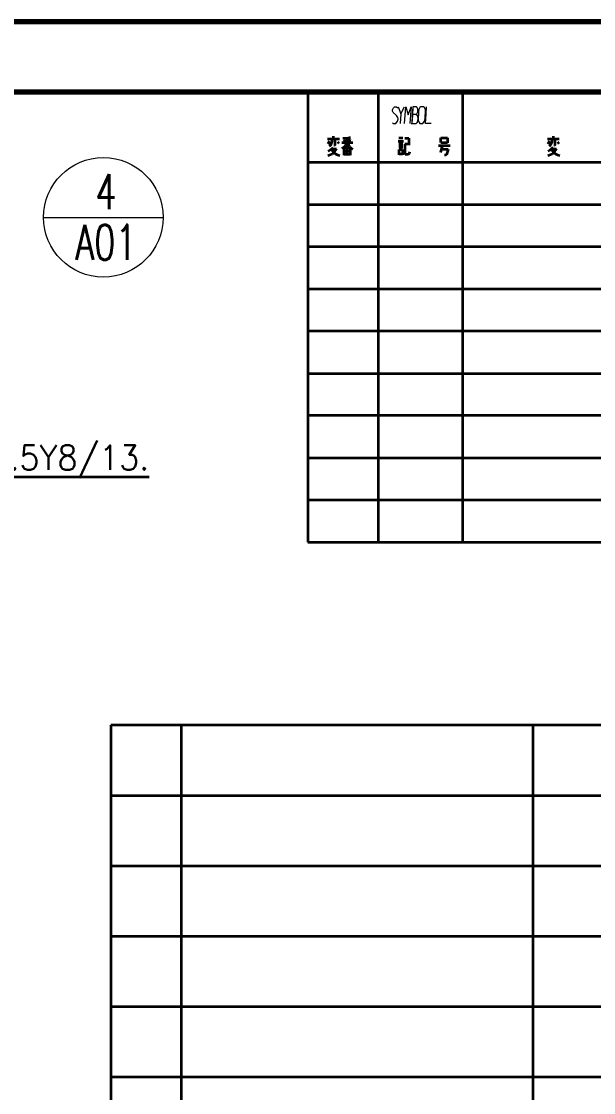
# Model space of a CAD drawing. Header units: millimetres. Extents: x 1333 to 104182, y -62616 to -5704.
# Drawn here: x 44954 to 45116.7, y -61707.2 to -61402.8 of the extents above; entities that cross this region are included whole.
import ezdxf
from ezdxf.enums import TextEntityAlignment as Align

# ---------------------------------------------------------------- set-up
doc = ezdxf.new("R2010")
doc.units = ezdxf.units.MM
doc.header["$LTSCALE"] = 0.5
doc.layers.add('08', color=1, linetype='Continuous')
doc.layers.add('11', color=3, linetype='Continuous')
doc.layers.add('TEXT', color=1, linetype='Continuous', lineweight=35)
doc.styles.get("Standard").update_dxf_attribs({"font": 'simplex.shx'})

# ---------------------------------------------------------------- blocks, each defined once
blk = doc.blocks.new('D')
at = {"color": 7, "lineweight": 35, "ltscale": 0.25}
for p, q in [((54076.08, -14049.04), (54076.08, -14069.04)), ((54096.08, -14049.04), (54096.08, -14069.04)), ((54196.08, -14049.04), (54196.08, -14069.04)), ((54220.08, -14049.04), (54220.08, -14069.04)), ((54234.08, -14069.04), (54234.08, -14049.04)), ((54248.08, -14069.04), (54248.08, -14049.04)), ((54262.08, -14069.04), (54262.08, -14049.04)), ((54276.08, -14049.04), (54276.08, -14069.04)), ((54290.08, -14069.04), (54290.08, -14049.04)), ((54298.08, -14069.04), (54298.08, -14049.04)), ((54326.08, -14049.04), (54326.08, -14069.04))]:
    blk.add_line(p, q, dxfattribs=at)
at = {"color": 7, "lineweight": 35}
for p, q in [((54356.08, -14049.04), (54076.08, -14049.04)), ((54356.08, -14069.04), (54076.08, -14069.04))]:
    blk.add_line(p, q, dxfattribs=at)
blk = doc.blocks.new('arwear')
at = {"layer": '08', "color": 3, "xscale": 0.5, "yscale": 0.5, "zscale": 0.5}
for p in [(26347.04, -5282.51), (26347.04, -5292.51), (26347.04, -5302.51), (26347.04, -5312.51), (26347.04, -5322.51), (26347.04, -5332.51)]:
    blk.add_blockref('D', p, dxfattribs=at)
blk = doc.blocks.new('999')
at = {"color": 7, "lineweight": 70}
for p, q in [((73401.98, -10161.12), (75924.98, -10161.12)), ((73476.98, -10191.12), (75894.98, -10191.12))]:
    blk.add_line(p, q, dxfattribs=at)
at = {"color": 7, "lineweight": 35}
for p, q in [((75558.98, -10191.12), (75558.98, -10383.12)), ((75588.98, -10191.12), (75588.98, -10383.12)), ((75624.98, -10191.12), (75624.98, -10383.12)), ((75558.98, -10221.12), (75894.98, -10221.12)), ((75558.98, -10239.12), (75894.98, -10239.12)), ((75894.98, -10257.12), (75558.98, -10257.12)), ((75558.98, -10275.12), (75894.98, -10275.12)), ((75894.98, -10293.12), (75558.98, -10293.12)), ((75558.98, -10311.12), (75894.98, -10311.12)), ((75894.98, -10329.12), (75558.98, -10329.12)), ((75558.98, -10347.12), (75894.98, -10347.12)), ((75894.98, -10365.12), (75558.98, -10365.12)), ((75558.98, -10383.12), (75894.98, -10383.12)), ((75894.98, -10461.12), (75474.98, -10461.12)), ((75894.98, -10491.12), (75474.98, -10491.12)), ((75894.98, -10521.12), (75474.98, -10521.12)), ((75894.98, -10551.12), (75474.98, -10551.12)), ((75894.98, -10581.12), (75474.98, -10581.12)), ((75894.98, -10611.12), (75474.98, -10611.12))]:
    blk.add_line(p, q, dxfattribs=at)
at = {"color": 7, "lineweight": 35, "ltscale": 0.042102}
for p, q in [((75567.37, -10211.17), (75572.43, -10211.17)), ((75661.2, -10211.2), (75666.25, -10211.2))]:
    blk.add_line(p, q, dxfattribs=at)
at = {"color": 7, "lineweight": 35, "ltscale": 0.011789}
blk.add_line((75568.24, -10212.09), (75567.58, -10213.34), dxfattribs=at)
at = {"color": 7, "lineweight": 35, "ltscale": 0.014817}
blk.add_line((75569.27, -10212.33), (75568.59, -10213.97), dxfattribs=at)
at = {"color": 7, "lineweight": 35, "ltscale": 0.009754}
blk.add_line((75569.4, -10211.17), (75569.27, -10212.33), dxfattribs=at)
at = {"color": 7, "lineweight": 35, "ltscale": 0.009991}
blk.add_line((75569.83, -10209.97), (75569.83, -10211.17), dxfattribs=at)
at = {"color": 7, "lineweight": 35, "ltscale": 0.021887}
blk.add_line((75570.53, -10211.17), (75570.53, -10213.8), dxfattribs=at)
at = {"color": 7, "lineweight": 35, "ltscale": 0.00831}
blk.add_line((75571.67, -10212.38), (75572.25, -10213.2), dxfattribs=at)
at = {"color": 7, "lineweight": 35, "ltscale": 0.015064}
blk.add_line((75573.94, -10210.92), (75575.74, -10210.94), dxfattribs=at)
at = {"color": 7, "lineweight": 35, "ltscale": 0.00671}
blk.add_line((75574.42, -10211.56), (75574.74, -10212.3), dxfattribs=at)
at = {"color": 7, "lineweight": 35, "ltscale": 0.012538}
blk.add_line((75575.74, -10210.94), (75577.18, -10210.5), dxfattribs=at)
at = {"color": 7, "lineweight": 35, "ltscale": 0.030411}
blk.add_line((75575.74, -10210.94), (75575.74, -10214.59), dxfattribs=at)
at = {"color": 7, "lineweight": 35, "ltscale": 0.010111}
blk.add_line((75576.97, -10211.29), (75576.63, -10212.46), dxfattribs=at)
at = {"color": 7, "lineweight": 35, "ltscale": 0.018872}
blk.add_line((75597.56, -10212.13), (75599.82, -10212.13), dxfattribs=at)
at = {"color": 7, "lineweight": 35, "ltscale": 0.014014}
blk.add_line((75597.87, -10210.69), (75599.55, -10210.69), dxfattribs=at)
at = {"color": 7, "lineweight": 35, "ltscale": 0.01499}
blk.add_line((75600.32, -10210.87), (75602.12, -10210.87), dxfattribs=at)
at = {"color": 7, "lineweight": 35, "ltscale": 0.025369}
blk.add_line((75602.12, -10210.87), (75602.12, -10213.91), dxfattribs=at)
at = {"color": 7, "lineweight": 35, "ltscale": 0.017297}
blk.add_line((75615.78, -10212.77), (75615.78, -10210.69), dxfattribs=at)
at = {"color": 7, "lineweight": 35, "ltscale": 0.022888}
for p, q in [((75615.78, -10210.69), (75618.52, -10210.69)), ((75618.52, -10212.83), (75615.78, -10212.83))]:
    blk.add_line(p, q, dxfattribs=at)
at = {"color": 7, "lineweight": 35, "ltscale": 0.017828}
blk.add_line((75618.52, -10210.69), (75618.52, -10212.83), dxfattribs=at)
at = {"color": 7, "lineweight": 35, "ltscale": 0.011795}
blk.add_line((75662.07, -10212.12), (75661.41, -10213.37), dxfattribs=at)
at = {"color": 7, "lineweight": 35, "ltscale": 0.014806}
blk.add_line((75663.1, -10212.37), (75662.41, -10214.01), dxfattribs=at)
at = {"color": 7, "lineweight": 35, "ltscale": 0.009761}
blk.add_line((75663.23, -10211.2), (75663.1, -10212.37), dxfattribs=at)
at = {"color": 7, "lineweight": 35, "ltscale": 0.009985}
blk.add_line((75663.65, -10210), (75663.65, -10211.2), dxfattribs=at)
at = {"color": 7, "lineweight": 35, "ltscale": 0.021893}
blk.add_line((75664.35, -10211.2), (75664.35, -10213.83), dxfattribs=at)
at = {"color": 7, "lineweight": 35, "ltscale": 0.008315}
blk.add_line((75665.5, -10212.42), (75666.08, -10213.23), dxfattribs=at)
at = {"color": 7, "lineweight": 35, "ltscale": 0.016038}
blk.add_line((75569.17, -10215.36), (75567.68, -10216.58), dxfattribs=at)
at = {"color": 7, "lineweight": 35, "ltscale": 0.004926}
blk.add_line((75568.59, -10213.97), (75568.11, -10214.32), dxfattribs=at)
at = {"color": 7, "lineweight": 35, "ltscale": 0.00925}
for p, q in [((75568.87, -10215.61), (75569.64, -10216.4)), ((75662.69, -10215.64), (75663.47, -10216.44))]:
    blk.add_line(p, q, dxfattribs=at)
at = {"color": 7, "lineweight": 35, "ltscale": 0.006214}
blk.add_line((75569.66, -10214.8), (75569.17, -10215.36), dxfattribs=at)
at = {"color": 7, "lineweight": 35, "ltscale": 0.017139}
blk.add_line((75569.17, -10215.36), (75571.22, -10215.36), dxfattribs=at)
at = {"color": 7, "lineweight": 35, "ltscale": 0.012322}
blk.add_line((75570.42, -10216.56), (75569.4, -10217.64), dxfattribs=at)
at = {"color": 7, "lineweight": 35, "ltscale": 0.014031}
blk.add_line((75569.64, -10216.4), (75570.84, -10217.59), dxfattribs=at)
at = {"color": 7, "lineweight": 35, "ltscale": 0.002087}
blk.add_line((75570.35, -10214.02), (75570.1, -10214.02), dxfattribs=at)
at = {"color": 7, "lineweight": 35, "ltscale": 0.002383}
blk.add_line((75570.53, -10213.8), (75570.35, -10214.02), dxfattribs=at)
at = {"color": 7, "lineweight": 35, "ltscale": 0.012031}
blk.add_line((75571.22, -10215.36), (75570.42, -10216.56), dxfattribs=at)
at = {"color": 7, "lineweight": 35, "ltscale": 0.039355}
blk.add_line((75573.46, -10212.7), (75578.19, -10212.7), dxfattribs=at)
at = {"color": 7, "lineweight": 35, "ltscale": 0.011418}
blk.add_line((75574.52, -10214.54), (75573.52, -10215.47), dxfattribs=at)
at = {"color": 7, "lineweight": 35, "ltscale": 0.021875}
for p, q in [((75574.44, -10215.15), (75577.06, -10215.15)), ((75574.44, -10216.39), (75577.06, -10216.39)), ((75574.44, -10217.73), (75577.06, -10217.73))]:
    blk.add_line(p, q, dxfattribs=at)
at = {"color": 7, "lineweight": 35, "ltscale": 0.025122}
blk.add_line((75574.44, -10218.17), (75574.44, -10215.15), dxfattribs=at)
at = {"color": 7, "lineweight": 35, "ltscale": 0.007915}
blk.add_line((75575.11, -10213.8), (75574.52, -10214.54), dxfattribs=at)
at = {"color": 7, "lineweight": 35, "ltscale": 0.009843}
blk.add_line((75575.56, -10212.7), (75575.11, -10213.8), dxfattribs=at)
at = {"color": 7, "lineweight": 35, "ltscale": 0.021451}
blk.add_line((75575.77, -10217.73), (75575.77, -10215.15), dxfattribs=at)
at = {"color": 7, "lineweight": 35, "ltscale": 0.008952}
blk.add_line((75576.02, -10212.7), (75576.35, -10213.73), dxfattribs=at)
at = {"color": 7, "lineweight": 35, "ltscale": 0.006482}
blk.add_line((75576.35, -10213.73), (75576.75, -10214.4), dxfattribs=at)
at = {"color": 7, "lineweight": 35, "ltscale": 0.01551}
blk.add_line((75576.75, -10214.4), (75578.19, -10215.58), dxfattribs=at)
at = {"color": 7, "lineweight": 35, "ltscale": 0.024973}
blk.add_line((75577.06, -10215.15), (75577.06, -10218.15), dxfattribs=at)
at = {"color": 7, "lineweight": 35, "ltscale": 0.014844}
blk.add_line((75597.75, -10213.29), (75599.53, -10213.29), dxfattribs=at)
at = {"color": 7, "lineweight": 35, "ltscale": 0.014185}
blk.add_line((75597.75, -10214.5), (75599.45, -10214.5), dxfattribs=at)
at = {"color": 7, "lineweight": 35, "ltscale": 0.018579}
blk.add_line((75597.96, -10217.91), (75597.96, -10215.68), dxfattribs=at)
at = {"color": 7, "lineweight": 35, "ltscale": 0.012085}
for p, q in [((75597.96, -10215.68), (75599.41, -10215.68)), ((75597.96, -10217.52), (75599.41, -10217.52))]:
    blk.add_line(p, q, dxfattribs=at)
at = {"color": 7, "lineweight": 35, "ltscale": 0.019064}
blk.add_line((75599.41, -10215.68), (75599.41, -10217.97), dxfattribs=at)
at = {"color": 7, "lineweight": 35, "ltscale": 0.031509}
blk.add_line((75600.34, -10213.49), (75600.34, -10217.27), dxfattribs=at)
at = {"color": 7, "lineweight": 35, "ltscale": 0.014832}
blk.add_line((75602.12, -10213.49), (75600.34, -10213.49), dxfattribs=at)
at = {"color": 7, "lineweight": 35, "ltscale": 0.006186}
blk.add_line((75602.37, -10217.44), (75602.57, -10216.72), dxfattribs=at)
at = {"color": 7, "lineweight": 35, "ltscale": 0.041736}
blk.add_line((75614.7, -10213.96), (75619.71, -10213.96), dxfattribs=at)
at = {"color": 7, "lineweight": 35, "ltscale": 0.025637}
blk.add_line((75616.33, -10213.96), (75615.53, -10216.93), dxfattribs=at)
at = {"color": 7, "lineweight": 35, "ltscale": 0.024377}
blk.add_line((75615.89, -10215.56), (75618.82, -10215.56), dxfattribs=at)
at = {"color": 7, "lineweight": 35, "ltscale": 0.020594}
blk.add_line((75618.82, -10215.56), (75618.18, -10217.95), dxfattribs=at)
at = {"color": 7, "lineweight": 35, "ltscale": 0.016036}
blk.add_line((75662.99, -10215.4), (75661.5, -10216.62), dxfattribs=at)
at = {"color": 7, "lineweight": 35, "ltscale": 0.004929}
blk.add_line((75662.41, -10214.01), (75661.94, -10214.36), dxfattribs=at)
at = {"color": 7, "lineweight": 35, "ltscale": 0.006216}
blk.add_line((75663.48, -10214.83), (75662.99, -10215.4), dxfattribs=at)
at = {"color": 7, "lineweight": 35, "ltscale": 0.017151}
blk.add_line((75662.99, -10215.4), (75665.05, -10215.4), dxfattribs=at)
at = {"color": 7, "lineweight": 35, "ltscale": 0.012333}
blk.add_line((75664.24, -10216.6), (75663.23, -10217.67), dxfattribs=at)
at = {"color": 7, "lineweight": 35, "ltscale": 0.014038}
blk.add_line((75663.47, -10216.44), (75664.67, -10217.62), dxfattribs=at)
at = {"color": 7, "lineweight": 35, "ltscale": 0.002075}
blk.add_line((75664.18, -10214.06), (75663.93, -10214.06), dxfattribs=at)
at = {"color": 7, "lineweight": 35, "ltscale": 0.002388}
blk.add_line((75664.35, -10213.83), (75664.18, -10214.06), dxfattribs=at)
at = {"color": 7, "lineweight": 35, "ltscale": 0.012028}
blk.add_line((75665.05, -10215.4), (75664.24, -10216.6), dxfattribs=at)
at = {"color": 7, "lineweight": 35, "ltscale": 0.009835}
blk.add_line((75568.7, -10218.01), (75567.58, -10218.38), dxfattribs=at)
at = {"color": 7, "lineweight": 35, "ltscale": 0.0066}
blk.add_line((75569.4, -10217.64), (75568.7, -10218.01), dxfattribs=at)
at = {"color": 7, "lineweight": 35, "ltscale": 0.007188}
blk.add_line((75570.84, -10217.59), (75571.62, -10217.96), dxfattribs=at)
at = {"color": 7, "lineweight": 35, "ltscale": 0.00853}
blk.add_line((75571.62, -10217.96), (75572.61, -10218.22), dxfattribs=at)
at = {"color": 7, "lineweight": 35, "ltscale": 0.004025}
blk.add_line((75600.34, -10217.27), (75600.58, -10217.69), dxfattribs=at)
at = {"color": 7, "lineweight": 35, "ltscale": 0.011365}
blk.add_line((75600.58, -10217.69), (75601.95, -10217.69), dxfattribs=at)
at = {"color": 7, "lineweight": 35, "ltscale": 0.004087}
blk.add_line((75601.95, -10217.69), (75602.37, -10217.44), dxfattribs=at)
at = {"color": 7, "lineweight": 35, "ltscale": 0.004529}
blk.add_line((75617.78, -10218.18), (75617.23, -10218.18), dxfattribs=at)
at = {"color": 7, "lineweight": 35, "ltscale": 0.003862}
blk.add_line((75618.18, -10217.95), (75617.78, -10218.18), dxfattribs=at)
at = {"color": 7, "lineweight": 35, "ltscale": 0.009847}
blk.add_line((75662.53, -10218.04), (75661.41, -10218.41), dxfattribs=at)
at = {"color": 7, "lineweight": 35, "ltscale": 0.006588}
blk.add_line((75663.23, -10217.67), (75662.53, -10218.04), dxfattribs=at)
at = {"color": 7, "lineweight": 35, "ltscale": 0.007179}
blk.add_line((75664.67, -10217.62), (75665.44, -10217.99), dxfattribs=at)
at = {"color": 7, "lineweight": 35, "ltscale": 0.008541}
blk.add_line((75665.44, -10217.99), (75666.43, -10218.25), dxfattribs=at)
at = {"color": 7, "lineweight": 35, "ltscale": 0.25}
for p, q in [((75474.98, -10461.12), (75474.98, -10491.12)), ((75504.98, -10461.12), (75504.98, -10491.12)), ((75654.98, -10461.12), (75654.98, -10491.12)), ((75474.98, -10491.12), (75474.98, -10671.12)), ((75504.98, -10491.12), (75504.98, -10671.12)), ((75654.98, -10491.12), (75654.98, -10671.12))]:
    blk.add_line(p, q, dxfattribs=at)
at = {"color": 7, "lineweight": 13}
for points in [[(75595.07, -10204.4), (75595.48, -10204.67), (75596.49, -10204.67), (75597.3, -10203.68), (75597.5, -10202.78), (75597.37, -10202.06), (75596.83, -10201.25), (75595.34, -10199.99), (75595.07, -10199.36), (75595.14, -10198.82), (75595.55, -10197.92), (75596.02, -10197.47), (75596.76, -10197.47), (75597.43, -10198.01)], [(75597.5, -10197.47), (75598.71, -10200.53), (75598.31, -10204.67)], [(75598.71, -10200.53), (75600.2, -10197.47)], [(75600.2, -10204.67), (75600.47, -10201.07), (75600.74, -10197.47), (75601.75, -10200.89), (75603.1, -10197.47), (75602.83, -10201.07), (75602.56, -10204.67)], [(75603.1, -10204.67), (75605.18, -10204.67), (75605.66, -10204.22), (75605.86, -10203.77), (75606.06, -10202.15), (75605.79, -10201.34), (75605.12, -10200.8), (75605.45, -10200.44), (75605.93, -10199.63), (75605.93, -10198.55), (75605.66, -10197.74), (75605.32, -10197.47), (75603.84, -10197.47), (75603.57, -10201.07), (75603.3, -10204.67)], [(75611.59, -10204.67), (75609.16, -10204.67), (75609.43, -10200.62), (75609.63, -10197.47)], [(75605.12, -10200.8), (75603.57, -10200.8)]]:
    blk.add_lwpolyline(points, dxfattribs=at)
blk.add_lwpolyline([(75608.02, -10204.67), (75608.82, -10203.59), (75609.03, -10202.51), (75609.16, -10198.73), (75608.76, -10197.83), (75608.42, -10197.47), (75607.21, -10197.47), (75606.8, -10197.83), (75606.4, -10198.64), (75606.2, -10199.54), (75606.06, -10203.5), (75606.74, -10204.67)], close=True, dxfattribs=at)

msp = doc.modelspace()

# ---------------------------------------------------------------- linework, layer by layer
at = {"color": 7, "lineweight": 70}
for p, q in [((43597.462, -61402.825), (45279.462, -61402.825)), ((43647.462, -61422.825), (45259.462, -61422.825))]:
    msp.add_line(p, q, dxfattribs=at)
at = {"color": 7, "lineweight": 35}
for p, q in [((45035.462, -61422.825), (45035.462, -61550.825)), ((45055.462, -61422.825), (45055.462, -61550.825)), ((45079.462, -61422.825), (45079.462, -61550.825)), ((45035.462, -61442.825), (45259.462, -61442.825)), ((45035.462, -61454.825), (45259.462, -61454.825)), ((45259.462, -61466.825), (45035.462, -61466.825)), ((45035.462, -61478.825), (45259.462, -61478.825)), ((45259.462, -61490.825), (45035.462, -61490.825)), ((45035.462, -61502.825), (45259.462, -61502.825)), ((45259.462, -61514.825), (45035.462, -61514.825)), ((45035.462, -61526.825), (45259.462, -61526.825)), ((45259.462, -61538.825), (45035.462, -61538.825)), ((45035.462, -61550.825), (45259.462, -61550.825))]:
    msp.add_line(p, q, dxfattribs=at)
at = {"color": 7, "lineweight": 35, "ltscale": 0.009991}
msp.add_line((45042.695, -61435.392), (45042.695, -61436.191), dxfattribs=at)
at = {"color": 7, "lineweight": 35, "ltscale": 0.015064}
msp.add_line((45045.435, -61436.027), (45046.64, -61436.039), dxfattribs=at)
at = {"color": 7, "lineweight": 35, "ltscale": 0.012538}
msp.add_line((45046.64, -61436.039), (45047.599, -61435.745), dxfattribs=at)
at = {"color": 7, "lineweight": 35, "ltscale": 0.030411}
msp.add_line((45046.64, -61436.039), (45046.64, -61438.472), dxfattribs=at)
at = {"color": 7, "lineweight": 35, "ltscale": 0.014014}
msp.add_line((45061.388, -61435.875), (45062.509, -61435.875), dxfattribs=at)
at = {"color": 7, "lineweight": 35, "ltscale": 0.01499}
msp.add_line((45063.026, -61435.992), (45064.225, -61435.992), dxfattribs=at)
at = {"color": 7, "lineweight": 35, "ltscale": 0.025369}
msp.add_line((45064.225, -61435.992), (45064.225, -61438.021), dxfattribs=at)
at = {"color": 7, "lineweight": 35, "ltscale": 0.017297}
msp.add_line((45073.328, -61437.259), (45073.328, -61435.875), dxfattribs=at)
at = {"color": 7, "lineweight": 35, "ltscale": 0.022888}
for p, q in [((45073.328, -61435.875), (45075.159, -61435.875)), ((45075.159, -61437.301), (45073.328, -61437.301))]:
    msp.add_line(p, q, dxfattribs=at)
at = {"color": 7, "lineweight": 35, "ltscale": 0.017828}
msp.add_line((45075.159, -61435.875), (45075.159, -61437.301), dxfattribs=at)
at = {"color": 7, "lineweight": 35, "ltscale": 0.009985}
msp.add_line((45105.244, -61435.415), (45105.244, -61436.214), dxfattribs=at)
at = {"color": 7, "lineweight": 35, "ltscale": 0.042102}
for p, q in [((45041.059, -61436.191), (45044.427, -61436.191)), ((45103.608, -61436.214), (45106.976, -61436.214))]:
    msp.add_line(p, q, dxfattribs=at)
at = {"color": 7, "lineweight": 35, "ltscale": 0.011789}
msp.add_line((45041.639, -61436.802), (45041.2, -61437.636), dxfattribs=at)
at = {"color": 7, "lineweight": 35, "ltscale": 0.016038}
msp.add_line((45042.255, -61438.988), (45041.261, -61439.799), dxfattribs=at)
at = {"color": 7, "lineweight": 35, "ltscale": 0.004926}
msp.add_line((45041.868, -61438.06), (45041.551, -61438.295), dxfattribs=at)
at = {"color": 7, "lineweight": 35, "ltscale": 0.014817}
msp.add_line((45042.326, -61436.966), (45041.868, -61438.06), dxfattribs=at)
at = {"color": 7, "lineweight": 35, "ltscale": 0.006214}
msp.add_line((45042.581, -61438.612), (45042.255, -61438.988), dxfattribs=at)
at = {"color": 7, "lineweight": 35, "ltscale": 0.017139}
msp.add_line((45042.255, -61438.988), (45043.627, -61438.988), dxfattribs=at)
at = {"color": 7, "lineweight": 35, "ltscale": 0.009754}
msp.add_line((45042.414, -61436.191), (45042.326, -61436.966), dxfattribs=at)
at = {"color": 7, "lineweight": 35, "ltscale": 0.002087}
msp.add_line((45043.046, -61438.095), (45042.879, -61438.095), dxfattribs=at)
at = {"color": 7, "lineweight": 35, "ltscale": 0.002383}
msp.add_line((45043.161, -61437.942), (45043.046, -61438.095), dxfattribs=at)
at = {"color": 7, "lineweight": 35, "ltscale": 0.012031}
msp.add_line((45043.627, -61438.988), (45043.09, -61439.787), dxfattribs=at)
at = {"color": 7, "lineweight": 35, "ltscale": 0.021887}
msp.add_line((45043.161, -61436.191), (45043.161, -61437.942), dxfattribs=at)
at = {"color": 7, "lineweight": 35, "ltscale": 0.00831}
msp.add_line((45043.926, -61437.002), (45044.313, -61437.543), dxfattribs=at)
at = {"color": 7, "lineweight": 35, "ltscale": 0.039355}
msp.add_line((45045.119, -61437.214), (45048.267, -61437.214), dxfattribs=at)
at = {"color": 7, "lineweight": 35, "ltscale": 0.011418}
msp.add_line((45045.822, -61438.437), (45045.154, -61439.06), dxfattribs=at)
at = {"color": 7, "lineweight": 35, "ltscale": 0.00671}
msp.add_line((45045.76, -61436.451), (45045.971, -61436.944), dxfattribs=at)
at = {"color": 7, "lineweight": 35, "ltscale": 0.021875}
for p, q in [((45045.769, -61438.848), (45047.519, -61438.848)), ((45045.769, -61439.671), (45047.519, -61439.671)), ((45045.769, -61440.564), (45047.519, -61440.564))]:
    msp.add_line(p, q, dxfattribs=at)
at = {"color": 7, "lineweight": 35, "ltscale": 0.025122}
msp.add_line((45045.769, -61440.858), (45045.769, -61438.848), dxfattribs=at)
at = {"color": 7, "lineweight": 35, "ltscale": 0.007915}
msp.add_line((45046.218, -61437.943), (45045.822, -61438.437), dxfattribs=at)
at = {"color": 7, "lineweight": 35, "ltscale": 0.009843}
msp.add_line((45046.517, -61437.214), (45046.218, -61437.943), dxfattribs=at)
at = {"color": 7, "lineweight": 35, "ltscale": 0.021451}
msp.add_line((45046.658, -61440.564), (45046.658, -61438.848), dxfattribs=at)
at = {"color": 7, "lineweight": 35, "ltscale": 0.008952}
msp.add_line((45046.825, -61437.214), (45047.044, -61437.896), dxfattribs=at)
at = {"color": 7, "lineweight": 35, "ltscale": 0.006482}
msp.add_line((45047.044, -61437.896), (45047.308, -61438.343), dxfattribs=at)
at = {"color": 7, "lineweight": 35, "ltscale": 0.010111}
msp.add_line((45047.459, -61436.274), (45047.229, -61437.05), dxfattribs=at)
at = {"color": 7, "lineweight": 35, "ltscale": 0.01551}
msp.add_line((45047.308, -61438.343), (45048.267, -61439.13), dxfattribs=at)
at = {"color": 7, "lineweight": 35, "ltscale": 0.024973}
msp.add_line((45047.519, -61438.848), (45047.519, -61440.846), dxfattribs=at)
at = {"color": 7, "lineweight": 35, "ltscale": 0.018872}
msp.add_line((45061.181, -61436.832), (45062.691, -61436.832), dxfattribs=at)
at = {"color": 7, "lineweight": 35, "ltscale": 0.014844}
msp.add_line((45061.31, -61437.607), (45062.498, -61437.607), dxfattribs=at)
at = {"color": 7, "lineweight": 35, "ltscale": 0.014185}
msp.add_line((45061.31, -61438.409), (45062.445, -61438.409), dxfattribs=at)
at = {"color": 7, "lineweight": 35, "ltscale": 0.031509}
msp.add_line((45063.039, -61437.736), (45063.039, -61440.257), dxfattribs=at)
at = {"color": 7, "lineweight": 35, "ltscale": 0.014832}
msp.add_line((45064.225, -61437.736), (45063.039, -61437.736), dxfattribs=at)
at = {"color": 7, "lineweight": 35, "ltscale": 0.041736}
msp.add_line((45072.609, -61438.049), (45075.948, -61438.049), dxfattribs=at)
at = {"color": 7, "lineweight": 35, "ltscale": 0.025637}
msp.add_line((45073.694, -61438.049), (45073.163, -61440.03), dxfattribs=at)
at = {"color": 7, "lineweight": 35, "ltscale": 0.024377}
msp.add_line((45073.406, -61439.121), (45075.356, -61439.121), dxfattribs=at)
at = {"color": 7, "lineweight": 35, "ltscale": 0.020594}
msp.add_line((45075.356, -61439.121), (45074.929, -61440.712), dxfattribs=at)
at = {"color": 7, "lineweight": 35, "ltscale": 0.011795}
msp.add_line((45104.189, -61436.825), (45103.749, -61437.66), dxfattribs=at)
at = {"color": 7, "lineweight": 35, "ltscale": 0.016036}
msp.add_line((45104.804, -61439.011), (45103.81, -61439.822), dxfattribs=at)
at = {"color": 7, "lineweight": 35, "ltscale": 0.004929}
msp.add_line((45104.418, -61438.083), (45104.101, -61438.318), dxfattribs=at)
at = {"color": 7, "lineweight": 35, "ltscale": 0.014806}
msp.add_line((45104.875, -61436.99), (45104.418, -61438.083), dxfattribs=at)
at = {"color": 7, "lineweight": 35, "ltscale": 0.006216}
msp.add_line((45105.129, -61438.635), (45104.804, -61439.011), dxfattribs=at)
at = {"color": 7, "lineweight": 35, "ltscale": 0.017151}
msp.add_line((45104.804, -61439.011), (45106.176, -61439.011), dxfattribs=at)
at = {"color": 7, "lineweight": 35, "ltscale": 0.009761}
msp.add_line((45104.962, -61436.214), (45104.875, -61436.99), dxfattribs=at)
at = {"color": 7, "lineweight": 35, "ltscale": 0.002075}
msp.add_line((45105.595, -61438.118), (45105.429, -61438.118), dxfattribs=at)
at = {"color": 7, "lineweight": 35, "ltscale": 0.002388}
msp.add_line((45105.71, -61437.965), (45105.595, -61438.118), dxfattribs=at)
at = {"color": 7, "lineweight": 35, "ltscale": 0.012028}
msp.add_line((45106.176, -61439.011), (45105.64, -61439.81), dxfattribs=at)
at = {"color": 7, "lineweight": 35, "ltscale": 0.021893}
msp.add_line((45105.71, -61436.214), (45105.71, -61437.965), dxfattribs=at)
at = {"color": 7, "lineweight": 35, "ltscale": 0.008315}
msp.add_line((45106.475, -61437.025), (45106.863, -61437.566), dxfattribs=at)
at = {"color": 7, "lineweight": 35, "ltscale": 0.009835}
msp.add_line((45041.947, -61440.751), (45041.2, -61440.998), dxfattribs=at)
at = {"color": 7, "lineweight": 35, "ltscale": 0.0066}
msp.add_line((45042.414, -61440.504), (45041.947, -61440.751), dxfattribs=at)
at = {"color": 7, "lineweight": 35, "ltscale": 0.00925}
for p, q in [((45042.057, -61439.15), (45042.572, -61439.681)), ((45104.606, -61439.173), (45105.121, -61439.705))]:
    msp.add_line(p, q, dxfattribs=at)
at = {"color": 7, "lineweight": 35, "ltscale": 0.012322}
msp.add_line((45043.09, -61439.787), (45042.414, -61440.504), dxfattribs=at)
at = {"color": 7, "lineweight": 35, "ltscale": 0.014031}
msp.add_line((45042.572, -61439.681), (45043.372, -61440.469), dxfattribs=at)
at = {"color": 7, "lineweight": 35, "ltscale": 0.007188}
msp.add_line((45043.372, -61440.469), (45043.891, -61440.715), dxfattribs=at)
at = {"color": 7, "lineweight": 35, "ltscale": 0.00853}
msp.add_line((45043.891, -61440.715), (45044.55, -61440.892), dxfattribs=at)
at = {"color": 7, "lineweight": 35, "ltscale": 0.018579}
msp.add_line((45061.453, -61440.684), (45061.453, -61439.197), dxfattribs=at)
at = {"color": 7, "lineweight": 35, "ltscale": 0.012085}
for p, q in [((45061.453, -61439.197), (45062.419, -61439.197)), ((45061.453, -61440.425), (45062.419, -61440.425))]:
    msp.add_line(p, q, dxfattribs=at)
at = {"color": 7, "lineweight": 35, "ltscale": 0.019064}
msp.add_line((45062.419, -61439.197), (45062.419, -61440.723), dxfattribs=at)
at = {"color": 7, "lineweight": 35, "ltscale": 0.004025}
msp.add_line((45063.039, -61440.257), (45063.2, -61440.536), dxfattribs=at)
at = {"color": 7, "lineweight": 35, "ltscale": 0.011365}
msp.add_line((45063.2, -61440.536), (45064.109, -61440.536), dxfattribs=at)
at = {"color": 7, "lineweight": 35, "ltscale": 0.004087}
msp.add_line((45064.109, -61440.536), (45064.392, -61440.373), dxfattribs=at)
at = {"color": 7, "lineweight": 35, "ltscale": 0.006186}
msp.add_line((45064.392, -61440.373), (45064.521, -61439.895), dxfattribs=at)
at = {"color": 7, "lineweight": 35, "ltscale": 0.004529}
msp.add_line((45074.662, -61440.867), (45074.299, -61440.867), dxfattribs=at)
at = {"color": 7, "lineweight": 35, "ltscale": 0.003862}
msp.add_line((45074.929, -61440.712), (45074.662, -61440.867), dxfattribs=at)
at = {"color": 7, "lineweight": 35, "ltscale": 0.009847}
msp.add_line((45104.497, -61440.774), (45103.749, -61441.021), dxfattribs=at)
at = {"color": 7, "lineweight": 35, "ltscale": 0.006588}
msp.add_line((45104.962, -61440.527), (45104.497, -61440.774), dxfattribs=at)
at = {"color": 7, "lineweight": 35, "ltscale": 0.012333}
msp.add_line((45105.64, -61439.81), (45104.962, -61440.527), dxfattribs=at)
at = {"color": 7, "lineweight": 35, "ltscale": 0.014038}
msp.add_line((45105.121, -61439.705), (45105.921, -61440.492), dxfattribs=at)
at = {"color": 7, "lineweight": 35, "ltscale": 0.007179}
msp.add_line((45105.921, -61440.492), (45106.44, -61440.739), dxfattribs=at)
at = {"color": 7, "lineweight": 35, "ltscale": 0.008541}
msp.add_line((45106.44, -61440.739), (45107.1, -61440.915), dxfattribs=at)
at = {"color": 3, "lineweight": 35}
msp.add_line((44837.944, -61532.262), (44990.363, -61532.262), dxfattribs=at)
at = {"color": 3}
msp.add_lwpolyline([(43597.462, -61402.825), (45279.462, -61402.825), (45279.462, -62590.825), (43597.462, -62590.825)], close=True, dxfattribs=at)
at = {"color": 7, "lineweight": 13}
for points in [[(45059.526, -61431.679), (45059.796, -61431.859), (45060.47, -61431.859), (45061.009, -61431.199), (45061.144, -61430.599), (45061.054, -61430.119), (45060.694, -61429.579), (45059.706, -61428.739), (45059.526, -61428.319), (45059.571, -61427.959), (45059.84, -61427.359), (45060.155, -61427.059), (45060.649, -61427.059), (45061.099, -61427.419)], [(45061.144, -61427.059), (45061.953, -61429.099), (45061.683, -61431.859)], [(45061.953, -61429.099), (45062.941, -61427.059)], [(45062.941, -61431.859), (45063.121, -61429.459), (45063.301, -61427.059), (45063.975, -61429.339), (45064.874, -61427.059), (45064.694, -61429.459), (45064.514, -61431.859)], [(45064.874, -61431.859), (45066.267, -61431.859), (45066.581, -61431.559), (45066.716, -61431.259), (45066.851, -61430.179), (45066.671, -61429.639), (45066.222, -61429.279), (45066.447, -61429.039), (45066.761, -61428.499), (45066.761, -61427.779), (45066.581, -61427.239), (45066.357, -61427.059), (45065.368, -61427.059), (45065.188, -61429.459), (45065.009, -61431.859)], [(45066.222, -61429.279), (45065.188, -61429.279)], [(45070.536, -61431.859), (45068.918, -61431.859), (45069.098, -61429.159), (45069.233, -61427.059)]]:
    msp.add_lwpolyline(points, dxfattribs=at)
msp.add_lwpolyline([(45068.154, -61431.859), (45068.694, -61431.139), (45068.829, -61430.419), (45068.918, -61427.899), (45068.649, -61427.299), (45068.424, -61427.059), (45067.615, -61427.059), (45067.346, -61427.299), (45067.076, -61427.839), (45066.941, -61428.439), (45066.851, -61431.079), (45067.301, -61431.859)], close=True, dxfattribs=at)
at = {"layer": '11', "lineweight": 9}
msp.add_line((44960.322, -61458.494), (44994.322, -61458.494), dxfattribs=at)
at = {"layer": '11'}
msp.add_lwpolyline([(43597.462, -61402.825), (45279.462, -61402.825), (45279.462, -62590.825), (43597.462, -62590.825)], close=True, dxfattribs=at)
at = {"layer": '11', "lineweight": 9}
msp.add_circle((44977.322, -61458.494), 17, dxfattribs=at)

# ---------------------------------------------------------------- block references
at = {"layer": '08', "color": 55, "xscale": 0.6666666666860692, "yscale": 0.6666666666642413, "zscale": 0.6666666666666666}
msp.add_blockref('999', (-5337.19, -54628.745), dxfattribs=at)
at = {"layer": '08', "color": 3, "xscale": 2, "yscale": 2, "zscale": 2}
msp.add_blockref('arwear', (-61790.697, -36988.769), dxfattribs=at)

# ---------------------------------------------------------------- texts
at = {"color": 3, "lineweight": 13, "width": 0.840548}
msp.add_text('  COLOR COATED,WHITE,2.5Y8/13.', height=7, dxfattribs=at).set_placement((44837.944, -61530.262), (44990.363, -61530.262), align=Align.FIT)
at = {"layer": 'TEXT', "linetype": 'Continuous', "lineweight": 9, "width": 0.7}
for s, p in [('4', (44978.047, -61456.198)), ('A01', (44978.047, -61470.612))]:
    msp.add_text(s, height=10, dxfattribs=at).set_placement(p, align=Align.CENTER)

doc.saveas('drawing.dxf')
